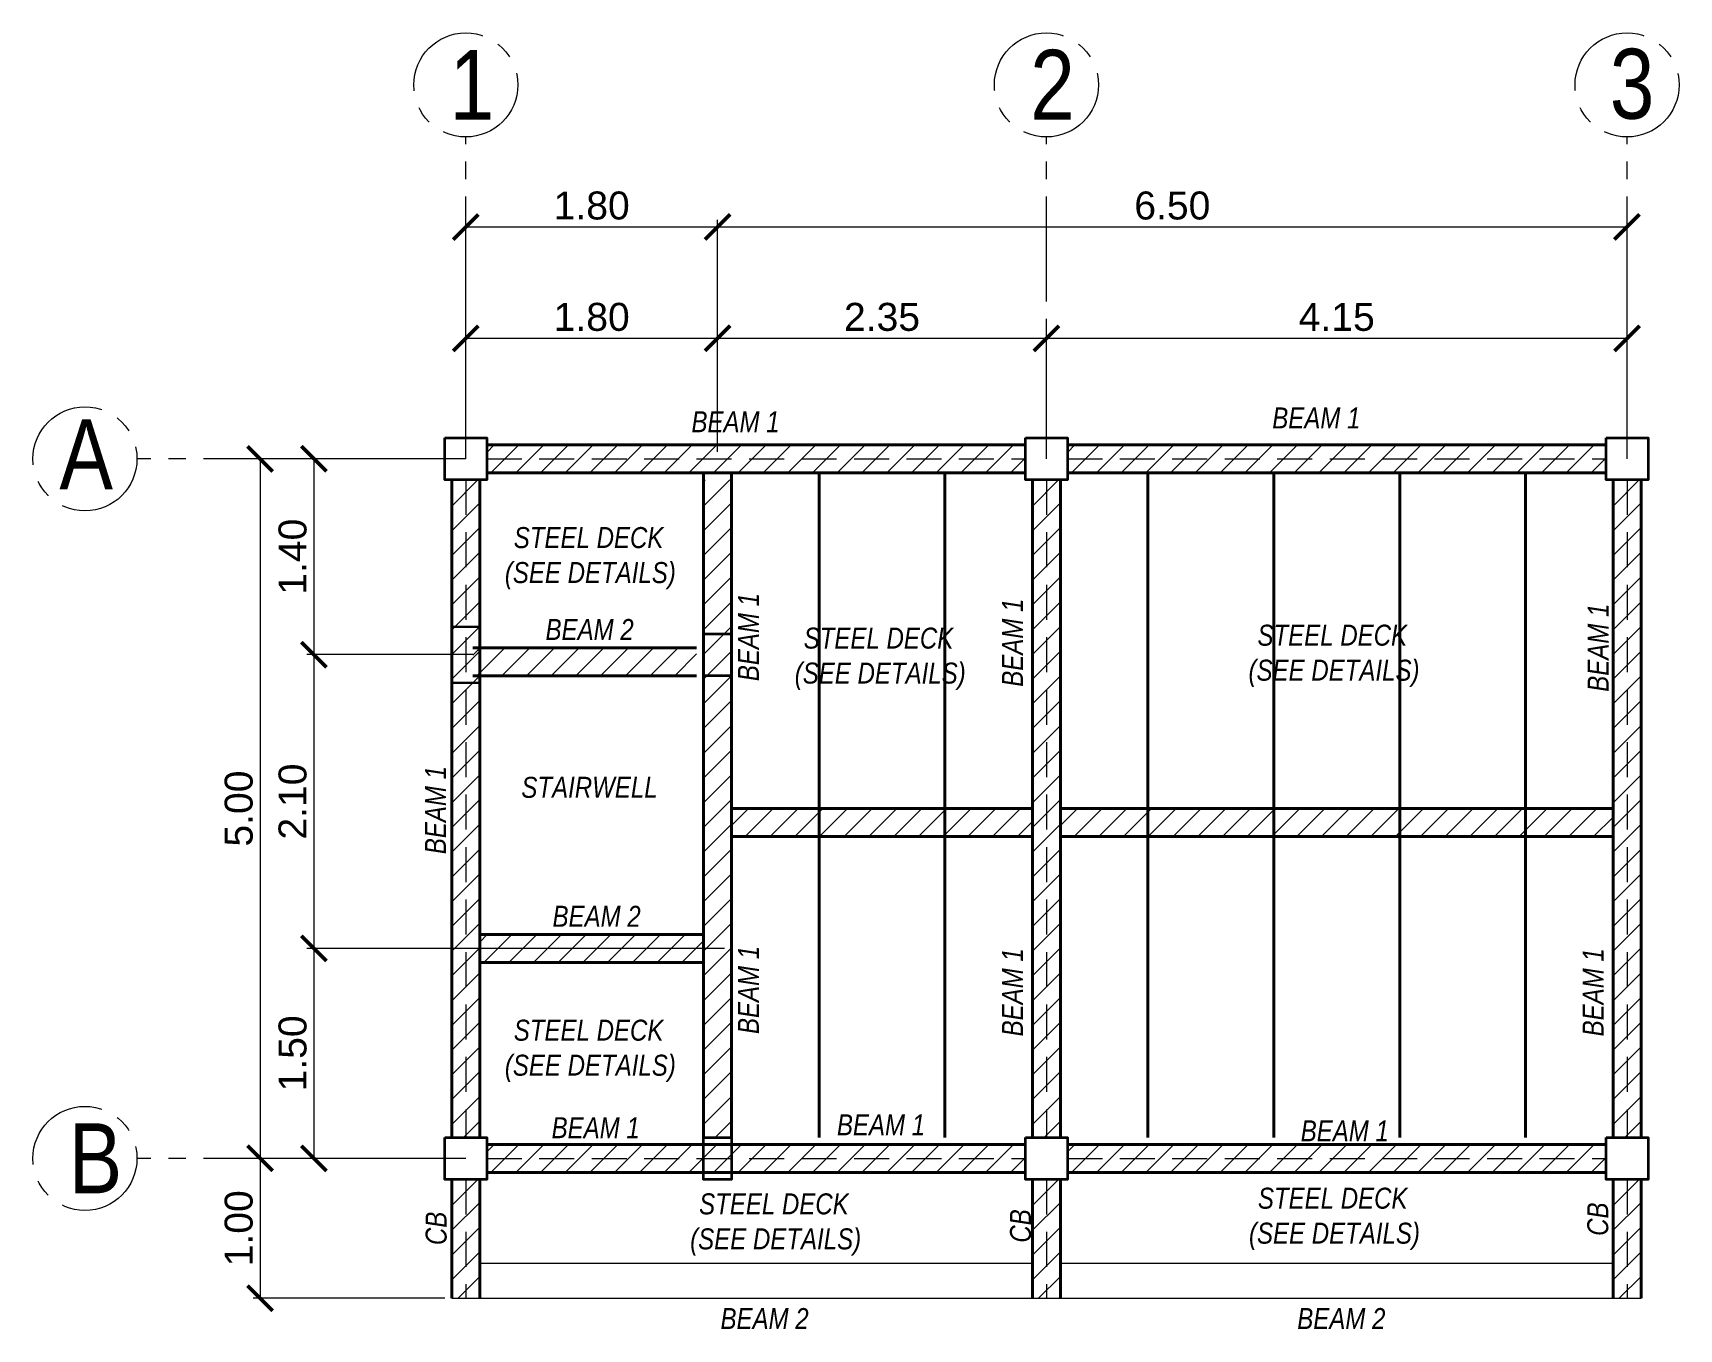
# Model space of a CAD drawing. Header units: metres. Extents: x -460 to 31334, y -1777 to 24987.
# Drawn here: x 149.41 to 161.17, y -779.01 to -769.75 of the extents above; entities that cross this region are included whole.
import ezdxf

# ---------------------------------------------------------------- set-up
doc = ezdxf.new("R2010")
doc.units = ezdxf.units.M
doc.header["$MEASUREMENT"] = 0
doc.linetypes.add('CENTER2', pattern=[1.125, 0.75, -0.125, 0.125, -0.125])
doc.linetypes.add('DASHED2', pattern=[0.375, 0.25, -0.125])
doc.layers.get('Defpoints').update_dxf_attribs({"color": 2})
doc.layers.add('01 FURNITURE', color=8, linetype='Continuous')
doc.layers.add('Anno_Flr. Level', color=1, linetype='Continuous')
doc.layers.add('Arch_Door', color=1, linetype='Continuous', lineweight=18)
doc.layers.add('DIM', color=8, linetype='Continuous', lineweight=5)
doc.styles.add('AN100', font='ARIALN.TTF', dxfattribs={"height": 0.25})
doc.styles.get("Standard").update_dxf_attribs({"font": 'arial.ttf'})
doc.dimstyles.new('elev', dxfattribs={"dimtxt": 0.2, "dimasz": 0.18, "dimexe": 0.05, "dimexo": 0.05, "dimgap": 0.05, "dimtad": 1, "dimzin": 0, "dimdsep": 46, "dimtxsty": 'Standard', "dimblk": 'ARCHTICK', "dimcen": 0.025, "dimclrd": 256, "dimclre": 256, "dimadec": 0, "dimazin": 0, "dimtfac": 1, "dimtix": 1, "dimtofl": 0, "dimtmove": 0, "dimatfit": 3, "dimldrblk": 'ARCHTICK', "dimfxl": 0.1, "dimtolj": 1, "dimtzin": 0, "dimlwd": -1, "dimlwe": -1, "dimarcsym": 0})

# ---------------------------------------------------------------- blocks, each defined once
blk = doc.blocks.new('_ArchTick')
at = {"color": 0, "linetype": 'ByBlock', "const_width": 0.15}
blk.add_lwpolyline([(-0.5, -0.5), (0.5, 0.5)], dxfattribs=at)
blk = doc.blocks.new('*D446')
at = {"layer": 'Defpoints', "color": 0, "transparency": 16777216}
for p in [(152.499, -772.789), (151.029, -777.789), (152.499, -777.789)]:
    blk.add_point(p, dxfattribs=at)
at = {"layer": 'DIM', "transparency": 16777216}
for p, q in [((152.449, -772.789), (150.979, -772.789)), ((151.029, -772.789), (151.029, -777.789)), ((152.449, -777.789), (150.979, -777.789))]:
    blk.add_line(p, q, dxfattribs=at)
at = {"layer": 'DIM', "transparency": 16777216, "xscale": 0.18, "yscale": 0.18, "zscale": 0.18}
for p, rotation in [((151.029, -772.789), 90), ((151.029, -777.789), 270)]:
    blk.add_blockref('_ArchTick', p, dxfattribs=dict(at, rotation=rotation))
at = {"layer": 'DIM', "color": 0, "lineweight": 9, "transparency": 16777216, "insert": (150.877, -775.289), "char_height": 0.2, "attachment_point": 5, "rotation": 90}
blk.add_mtext('\\A1;5.00', dxfattribs=at)
blk = doc.blocks.new('*D447')
at = {"layer": 'Defpoints', "color": 0, "transparency": 16777216}
for p in [(154.299, -771.132), (152.499, -772.789), (154.299, -772.789)]:
    blk.add_point(p, dxfattribs=at)
at = {"layer": 'DIM', "transparency": 16777216}
for p, q in [((152.499, -772.739), (152.499, -771.082)), ((154.299, -772.739), (154.299, -771.082)), ((152.499, -771.132), (154.299, -771.132))]:
    blk.add_line(p, q, dxfattribs=at)
at = {"layer": 'DIM', "transparency": 16777216, "xscale": 0.18, "yscale": 0.18, "zscale": 0.18, "rotation": 180}
blk.add_blockref('_ArchTick', (152.499, -771.132), dxfattribs=at)
at = {"layer": 'DIM', "transparency": 16777216, "xscale": 0.18, "yscale": 0.18, "zscale": 0.18}
blk.add_blockref('_ArchTick', (154.299, -771.132), dxfattribs=at)
at = {"layer": 'DIM', "color": 0, "lineweight": 9, "transparency": 16777216, "insert": (153.399, -770.98), "char_height": 0.2, "attachment_point": 5}
blk.add_mtext('\\A1;1.80', dxfattribs=at)
blk = doc.blocks.new('*D443')
at = {"layer": 'Defpoints', "color": 0, "transparency": 16777216}
for p in [(160.799, -771.132), (154.299, -772.789), (160.799, -772.789)]:
    blk.add_point(p, dxfattribs=at)
at = {"layer": 'DIM', "transparency": 16777216}
for p, q in [((154.299, -772.739), (154.299, -771.082)), ((160.799, -772.739), (160.799, -771.082)), ((154.299, -771.132), (160.799, -771.132))]:
    blk.add_line(p, q, dxfattribs=at)
at = {"layer": 'DIM', "transparency": 16777216, "xscale": 0.18, "yscale": 0.18, "zscale": 0.18, "rotation": 180}
blk.add_blockref('_ArchTick', (154.299, -771.132), dxfattribs=at)
at = {"layer": 'DIM', "transparency": 16777216, "xscale": 0.18, "yscale": 0.18, "zscale": 0.18}
blk.add_blockref('_ArchTick', (160.799, -771.132), dxfattribs=at)
at = {"layer": 'DIM', "color": 0, "lineweight": 9, "transparency": 16777216, "insert": (157.549, -770.98), "char_height": 0.2, "attachment_point": 5}
blk.add_mtext('\\A1;6.50', dxfattribs=at)
blk = doc.blocks.new('*D444')
at = {"layer": 'Defpoints', "color": 0, "transparency": 16777216}
for p in [(160.799, -771.928), (156.649, -772.789), (160.799, -772.789)]:
    blk.add_point(p, dxfattribs=at)
at = {"layer": 'DIM', "transparency": 16777216}
for p, q in [((156.649, -772.739), (156.649, -771.878)), ((156.649, -771.928), (160.799, -771.928)), ((160.799, -772.739), (160.799, -771.878))]:
    blk.add_line(p, q, dxfattribs=at)
at = {"layer": 'DIM', "transparency": 16777216, "xscale": 0.18, "yscale": 0.18, "zscale": 0.18, "rotation": 180}
blk.add_blockref('_ArchTick', (156.649, -771.928), dxfattribs=at)
at = {"layer": 'DIM', "transparency": 16777216, "xscale": 0.18, "yscale": 0.18, "zscale": 0.18}
blk.add_blockref('_ArchTick', (160.799, -771.928), dxfattribs=at)
at = {"layer": 'DIM', "color": 0, "lineweight": 9, "transparency": 16777216, "insert": (158.724, -771.776), "char_height": 0.2, "attachment_point": 5}
blk.add_mtext('\\A1;4.15', dxfattribs=at)
blk = doc.blocks.new('*D448')
at = {"layer": 'Defpoints', "color": 0, "transparency": 16777216}
for p in [(156.649, -771.928), (154.299, -772.789), (156.649, -772.789)]:
    blk.add_point(p, dxfattribs=at)
at = {"layer": 'DIM', "transparency": 16777216}
for p, q in [((154.299, -772.739), (154.299, -771.878)), ((154.299, -771.928), (156.649, -771.928)), ((156.649, -772.739), (156.649, -771.878))]:
    blk.add_line(p, q, dxfattribs=at)
at = {"layer": 'DIM', "transparency": 16777216, "xscale": 0.18, "yscale": 0.18, "zscale": 0.18, "rotation": 180}
blk.add_blockref('_ArchTick', (154.299, -771.928), dxfattribs=at)
at = {"layer": 'DIM', "transparency": 16777216, "xscale": 0.18, "yscale": 0.18, "zscale": 0.18}
blk.add_blockref('_ArchTick', (156.649, -771.928), dxfattribs=at)
at = {"layer": 'DIM', "color": 0, "lineweight": 9, "transparency": 16777216, "insert": (155.474, -771.776), "char_height": 0.2, "attachment_point": 5}
blk.add_mtext('\\A1;2.35', dxfattribs=at)
blk = doc.blocks.new('*D449')
at = {"layer": 'Defpoints', "color": 0, "transparency": 16777216}
for p in [(154.299, -771.928), (154.299, -772.689), (152.499, -772.789)]:
    blk.add_point(p, dxfattribs=at)
at = {"layer": 'DIM', "transparency": 16777216}
for p, q in [((152.499, -772.739), (152.499, -771.878)), ((152.499, -771.928), (154.299, -771.928)), ((154.299, -772.639), (154.299, -771.878))]:
    blk.add_line(p, q, dxfattribs=at)
at = {"layer": 'DIM', "transparency": 16777216, "xscale": 0.18, "yscale": 0.18, "zscale": 0.18, "rotation": 180}
blk.add_blockref('_ArchTick', (152.499, -771.928), dxfattribs=at)
at = {"layer": 'DIM', "transparency": 16777216, "xscale": 0.18, "yscale": 0.18, "zscale": 0.18}
blk.add_blockref('_ArchTick', (154.299, -771.928), dxfattribs=at)
at = {"layer": 'DIM', "color": 0, "lineweight": 9, "transparency": 16777216, "insert": (153.399, -771.776), "char_height": 0.2, "attachment_point": 5}
blk.add_mtext('\\A1;1.80', dxfattribs=at)
blk = doc.blocks.new('*D445')
at = {"layer": 'Defpoints', "color": 0, "transparency": 16777216}
for p in [(152.499, -777.789), (151.029, -778.789), (152.399, -778.789)]:
    blk.add_point(p, dxfattribs=at)
at = {"layer": 'DIM', "transparency": 16777216}
for p, q in [((152.449, -777.789), (150.979, -777.789)), ((151.029, -777.789), (151.029, -778.789)), ((152.349, -778.789), (150.979, -778.789))]:
    blk.add_line(p, q, dxfattribs=at)
at = {"layer": 'DIM', "transparency": 16777216, "xscale": 0.18, "yscale": 0.18, "zscale": 0.18}
for p, rotation in [((151.029, -777.789), 90), ((151.029, -778.789), 270)]:
    blk.add_blockref('_ArchTick', p, dxfattribs=dict(at, rotation=rotation))
at = {"layer": 'DIM', "color": 0, "lineweight": 9, "transparency": 16777216, "insert": (150.877, -778.289), "char_height": 0.2, "attachment_point": 5, "rotation": 90}
blk.add_mtext('\\A1;1.00', dxfattribs=at)
blk = doc.blocks.new('*D549')
at = {"layer": 'Defpoints', "color": 0, "transparency": 16777216}
for p in [(151.506, -774.189), (151.414, -776.289), (154.399, -776.289)]:
    blk.add_point(p, dxfattribs=at)
at = {"layer": 'DIM', "transparency": 16777216}
for p, q in [((151.456, -774.189), (151.364, -774.189)), ((151.414, -774.189), (151.414, -776.289)), ((154.349, -776.289), (151.364, -776.289))]:
    blk.add_line(p, q, dxfattribs=at)
at = {"layer": 'DIM', "transparency": 16777216, "xscale": 0.18, "yscale": 0.18, "zscale": 0.18}
for p, rotation in [((151.414, -774.189), 90), ((151.414, -776.289), 270)]:
    blk.add_blockref('_ArchTick', p, dxfattribs=dict(at, rotation=rotation))
at = {"layer": 'DIM', "color": 0, "lineweight": 9, "transparency": 16777216, "insert": (151.262, -775.239), "char_height": 0.2, "attachment_point": 5, "rotation": 90}
blk.add_mtext('\\A1;2.10', dxfattribs=at)
blk = doc.blocks.new('*D550')
at = {"layer": 'Defpoints', "color": 0, "transparency": 16777216}
for p in [(152.499, -772.789), (151.414, -774.189), (152.599, -774.189)]:
    blk.add_point(p, dxfattribs=at)
at = {"layer": 'DIM', "transparency": 16777216}
for p, q in [((152.449, -772.789), (151.364, -772.789)), ((151.414, -772.789), (151.414, -774.189)), ((152.549, -774.189), (151.364, -774.189))]:
    blk.add_line(p, q, dxfattribs=at)
at = {"layer": 'DIM', "transparency": 16777216, "xscale": 0.18, "yscale": 0.18, "zscale": 0.18}
for p, rotation in [((151.414, -772.789), 90), ((151.414, -774.189), 270)]:
    blk.add_blockref('_ArchTick', p, dxfattribs=dict(at, rotation=rotation))
at = {"layer": 'DIM', "color": 0, "lineweight": 9, "transparency": 16777216, "insert": (151.262, -773.489), "char_height": 0.2, "attachment_point": 5, "rotation": 90}
blk.add_mtext('\\A1;1.40', dxfattribs=at)
blk = doc.blocks.new('*D551')
at = {"layer": 'Defpoints', "color": 0, "transparency": 16777216}
for p in [(152.399, -776.289), (151.414, -777.789), (151.714, -777.789)]:
    blk.add_point(p, dxfattribs=at)
at = {"layer": 'DIM', "transparency": 16777216}
for p, q in [((152.349, -776.289), (151.364, -776.289)), ((151.414, -776.289), (151.414, -777.789)), ((151.664, -777.789), (151.364, -777.789))]:
    blk.add_line(p, q, dxfattribs=at)
at = {"layer": 'DIM', "transparency": 16777216, "xscale": 0.18, "yscale": 0.18, "zscale": 0.18}
for p, rotation in [((151.414, -776.289), 90), ((151.414, -777.789), 270)]:
    blk.add_blockref('_ArchTick', p, dxfattribs=dict(at, rotation=rotation))
at = {"layer": 'DIM', "color": 0, "lineweight": 9, "transparency": 16777216, "insert": (151.262, -777.039), "char_height": 0.2, "attachment_point": 5, "rotation": 90}
blk.add_mtext('\\A1;1.50', dxfattribs=at)

msp = doc.modelspace()

# ---------------------------------------------------------------- hatches: boundary and pattern name
at = {"layer": '01 FURNITURE', "lineweight": 9, "transparency": 33554618}
h = msp.add_hatch(dxfattribs=at)
h.set_pattern_fill('ANSI31', color=1)
h.set_pattern_definition([(45, (-1.40542, -0.1339), (-0.088388348, 0.088388348), [])])
h.paths.add_polyline_path([(156.49903, -772.68944), (152.64903, -772.68944), (152.64903, -772.78944), (156.49903, -772.78944)])
h.paths.add_polyline_path([(156.49903, -772.78944), (152.64903, -772.78944), (152.64903, -772.88944), (156.49903, -772.88944)])
h = msp.add_hatch(dxfattribs=at)
h.set_pattern_fill('ANSI31', color=1)
h.set_pattern_definition([(45, (2.74458, -0.1339), (-0.088388348, 0.088388348), [])])
h.paths.add_polyline_path([(160.64903, -772.78944), (160.64903, -772.68944), (156.79903, -772.68944), (156.79903, -772.78944)])
h.paths.add_polyline_path([(160.64903, -772.88944), (160.64903, -772.78944), (156.79903, -772.78944), (156.79903, -772.88944)])
h = msp.add_hatch(dxfattribs=at)
h.set_pattern_fill('ANSI31', color=1)
h.set_pattern_definition([(45, (2.84458, 4.8661), (-0.088388348, 0.088388348), [])])
h.paths.add_polyline_path([(152.59903, -772.93944), (152.39903, -772.93944), (152.39903, -777.63944), (152.59903, -777.63944)])
h = msp.add_hatch(dxfattribs=at)
h.set_pattern_fill('ANSI31', color=1)
h.set_pattern_definition([(45, (4.64458, 4.8661), (-0.088388348, 0.088388348), [])])
h.paths.add_polyline_path([(154.39903, -772.93944), (154.19903, -772.93944), (154.19903, -777.63944), (154.39903, -777.63944)])
h = msp.add_hatch(dxfattribs=at)
h.set_pattern_fill('ANSI31', color=1)
h.set_pattern_definition([(45, (6.99458, 4.8661), (-0.088388348, 0.088388348), [])])
h.paths.add_polyline_path([(156.74903, -772.93944), (156.54903, -772.93944), (156.54903, -777.63944), (156.74903, -777.63944)])
h = msp.add_hatch(dxfattribs=at)
h.set_pattern_fill('ANSI31', color=1)
h.set_pattern_definition([(45, (11.14458, 4.8661), (-0.088388348, 0.088388348), [])])
h.paths.add_polyline_path([(160.89903, -772.93944), (160.69903, -772.93944), (160.69903, -777.63944), (160.89903, -777.63944)])
h = msp.add_hatch(dxfattribs=at)
h.set_pattern_fill('ANSI31', color=1)
h.set_pattern_definition([(45, (-1.50542, -1.5839), (-0.088388348, 0.088388348), [])])
h.paths.add_polyline_path([(154.14903, -774.23944), (154.14903, -774.13944), (152.54903, -774.13944), (152.54903, -774.23944)])
h.paths.add_polyline_path([(154.14903, -774.33944), (154.14903, -774.23944), (152.54903, -774.23944), (152.54903, -774.33944)])
h = msp.add_hatch(dxfattribs=at)
h.set_pattern_fill('ANSI31', color=1)
h.set_pattern_definition([(45, (-1.35542, -2.7339), (-0.088388348, 0.088388348), [])])
h.paths.add_polyline_path([(154.39903, -775.38944), (154.39903, -775.48944), (156.54903, -775.48944), (156.54903, -775.38944)])
h.paths.add_polyline_path([(154.39903, -775.28944), (154.39903, -775.38944), (156.54903, -775.38944), (156.54903, -775.28944)])
h = msp.add_hatch(dxfattribs=at)
h.set_pattern_fill('ANSI31', color=1)
h.set_pattern_definition([(45, (0.99458, -2.7339), (-0.088388348, 0.088388348), [])])
h.paths.add_polyline_path([(156.74903, -775.38944), (156.74903, -775.48944), (160.69903, -775.48944), (160.69903, -775.38944)])
h.paths.add_polyline_path([(156.74903, -775.28944), (156.74903, -775.38944), (160.69903, -775.38944), (160.69903, -775.28944)])
h = msp.add_hatch(dxfattribs=at)
h.set_pattern_fill('ANSI31', color=1)
h.set_pattern_definition([(45, (-1.45542, -3.6339), (-0.088388348, 0.088388348), [])])
h.paths.add_polyline_path([(154.19903, -776.28944), (154.19903, -776.18944), (152.59903, -776.18944), (152.59903, -776.28944)])
h.paths.add_polyline_path([(154.19903, -776.38944), (154.19903, -776.28944), (152.59903, -776.28944), (152.59903, -776.38944)])
h = msp.add_hatch(dxfattribs=at)
h.set_pattern_fill('ANSI31', color=1)
h.set_pattern_definition([(45, (-1.40542, -5.1339), (-0.088388348, 0.088388348), [])])
h.paths.add_polyline_path([(156.49903, -777.68944), (152.64903, -777.68944), (152.64903, -777.78944), (156.49903, -777.78944)])
h.paths.add_polyline_path([(156.49903, -777.78944), (152.64903, -777.78944), (152.64903, -777.88944), (156.49903, -777.88944)])
h = msp.add_hatch(dxfattribs=at)
h.set_pattern_fill('ANSI31', color=1)
h.set_pattern_definition([(45, (2.74458, -5.1339), (-0.088388348, 0.088388348), [])])
h.paths.add_polyline_path([(160.64903, -777.68944), (156.79903, -777.68944), (156.79903, -777.78944), (160.64903, -777.78944)])
h.paths.add_polyline_path([(160.64903, -777.78944), (156.79903, -777.78944), (156.79903, -777.88944), (160.64903, -777.88944)])
h = msp.add_hatch(dxfattribs=at)
h.set_pattern_fill('ANSI31', color=1)
h.set_pattern_definition([(45, (2.84458, -0.1339), (-0.088388348, 0.088388348), [])])
h.paths.add_polyline_path([(152.59903, -777.93944), (152.39903, -777.93944), (152.39903, -778.78944), (152.59903, -778.78944)])
h = msp.add_hatch(dxfattribs=at)
h.set_pattern_fill('ANSI31', color=1)
h.set_pattern_definition([(45, (6.99458, -0.1339), (-0.088388348, 0.088388348), [])])
h.paths.add_polyline_path([(156.74903, -777.93944), (156.54903, -777.93944), (156.54903, -778.78944), (156.74903, -778.78944)])
h = msp.add_hatch(dxfattribs=at)
h.set_pattern_fill('ANSI31', color=1)
h.set_pattern_definition([(45, (11.14458, -0.1339), (-0.088388348, 0.088388348), [])])
h.paths.add_polyline_path([(160.89903, -777.93944), (160.69903, -777.93944), (160.69903, -778.78944), (160.89903, -778.78944)])

# ---------------------------------------------------------------- linework, layer by layer
at = {"layer": '01 FURNITURE', "color": 18, "linetype": 'CENTER2', "lineweight": 9, "true_color": 0x000000}
for p, q in [((152.49903, -772.78944), (152.49903, -770.48897)), ((156.64903, -772.78944), (156.64903, -770.48897)), ((160.79903, -772.78944), (160.79903, -770.48897))]:
    msp.add_line(p, q, dxfattribs=at)
at = {"layer": '01 FURNITURE', "color": 18, "lineweight": 40, "true_color": 0x000000}
for p, q in [((152.64903, -772.68944), (156.49903, -772.68944)), ((156.79903, -772.68944), (160.64903, -772.68944)), ((152.39903, -772.93944), (152.39903, -777.63944)), ((152.59903, -772.93944), (152.59903, -777.63944)), ((152.64903, -772.88944), (156.49903, -772.88944)), ((154.19903, -772.88944), (154.19903, -777.63944)), ((154.39903, -772.88944), (154.39903, -777.63944)), ((155.02403, -772.88944), (155.02403, -777.63944)), ((155.92403, -772.88944), (155.92403, -777.63944)), ((156.54903, -772.93944), (156.54903, -777.63944)), ((156.74903, -772.93944), (156.74903, -777.63944)), ((156.79903, -772.88944), (160.64903, -772.88944)), ((157.37403, -772.88944), (157.37403, -777.63944)), ((158.27403, -772.88944), (158.27403, -777.63944)), ((159.17403, -772.88944), (159.17403, -777.63944)), ((160.07403, -772.88944), (160.07403, -777.63944)), ((160.69903, -772.93944), (160.69903, -777.63944)), ((160.89903, -772.93944), (160.89903, -777.63944)), ((152.54903, -774.13944), (154.14903, -774.13944)), ((152.54903, -774.33944), (154.14903, -774.33944)), ((152.59903, -776.18944), (154.19903, -776.18944)), ((152.59903, -776.38944), (154.19903, -776.38944)), ((152.64903, -777.68944), (156.49903, -777.68944)), ((156.79903, -777.68944), (160.64903, -777.68944)), ((152.39903, -777.93944), (152.39903, -778.78944)), ((152.59903, -777.93944), (152.59903, -778.78944)), ((152.64903, -777.88944), (156.49903, -777.88944)), ((156.54903, -777.93944), (156.54903, -778.78944)), ((156.74903, -777.93944), (156.74903, -778.78944)), ((156.79903, -777.88944), (160.64903, -777.88944)), ((160.69903, -777.93944), (160.69903, -778.78944)), ((160.89903, -777.93944), (160.89903, -778.78944))]:
    msp.add_line(p, q, dxfattribs=at)
at = {"layer": '01 FURNITURE', "color": 18, "linetype": 'DASHED2', "lineweight": 18, "true_color": 0x000000}
for p, q in [((152.64903, -772.78944), (156.49903, -772.78944)), ((156.79903, -772.78944), (160.64903, -772.78944)), ((152.49903, -772.93944), (152.49903, -777.63944)), ((156.64903, -772.93944), (156.64903, -777.63944)), ((160.79903, -772.93944), (160.79903, -777.63944)), ((152.64903, -777.78944), (156.49903, -777.78944)), ((156.79903, -777.78944), (160.64903, -777.78944)), ((152.49903, -777.93944), (152.49903, -778.78944)), ((156.64903, -777.93944), (156.64903, -778.78944)), ((160.79903, -777.93944), (160.79903, -778.78944))]:
    msp.add_line(p, q, dxfattribs=at)
at = {"layer": '01 FURNITURE', "color": 18, "lineweight": 18, "true_color": 0x000000}
for p, q in [((152.59903, -778.53944), (156.54903, -778.53944)), ((156.74903, -778.53944), (160.69903, -778.53944)), ((152.39903, -778.78944), (160.89903, -778.78944))]:
    msp.add_line(p, q, dxfattribs=at)
at = {"layer": '01 FURNITURE', "color": 4, "lineweight": 35}
for points in [[(152.34903, -772.63944), (152.64903, -772.63944), (152.64903, -772.93944), (152.34903, -772.93944), (152.34903, -772.63944)], [(156.49903, -772.63944), (156.79903, -772.63944), (156.79903, -772.93944), (156.49903, -772.93944), (156.49903, -772.63944)], [(160.64903, -772.63944), (160.94903, -772.63944), (160.94903, -772.93944), (160.64903, -772.93944), (160.64903, -772.63944)], [(154.19903, -774.03944), (154.39903, -774.03944), (154.39903, -774.33944), (154.19903, -774.33944), (154.19903, -774.03944)], [(152.34903, -777.63944), (152.64903, -777.63944), (152.64903, -777.93944), (152.34903, -777.93944), (152.34903, -777.63944)], [(154.19903, -777.63944), (154.39903, -777.63944), (154.39903, -777.93944), (154.19903, -777.93944), (154.19903, -777.63944)], [(156.49903, -777.63944), (156.79903, -777.63944), (156.79903, -777.93944), (156.49903, -777.93944), (156.49903, -777.63944)], [(160.64903, -777.63944), (160.94903, -777.63944), (160.94903, -777.93944), (160.64903, -777.93944), (160.64903, -777.63944)]]:
    msp.add_lwpolyline(points, dxfattribs=at)
at = {"layer": '01 FURNITURE', "color": 18, "linetype": 'CENTER2', "lineweight": 9, "true_color": 0x000000}
for points in [[(152.49903, -772.78944), (150.14913, -772.78944)], [(152.49903, -777.78944), (150.14913, -777.78944)]]:
    msp.add_lwpolyline(points, dxfattribs=at)
at = {"layer": '01 FURNITURE', "color": 4, "lineweight": 30}
msp.add_lwpolyline([(152.39903, -773.98944), (152.59903, -773.98944), (152.59903, -774.38944), (152.39903, -774.38944)], close=True, dxfattribs=at)
at = {"layer": '01 FURNITURE', "color": 18, "lineweight": 40, "true_color": 0x000000}
for points in [[(154.39903, -775.28944), (156.54903, -775.28944)], [(156.74903, -775.28944), (160.69903, -775.28944)], [(154.39903, -775.48944), (156.54903, -775.48944)], [(156.74903, -775.48944), (160.69903, -775.48944)]]:
    msp.add_lwpolyline(points, dxfattribs=at)
at = {"layer": '01 FURNITURE', "color": 18, "linetype": 'CENTER2', "lineweight": 9, "true_color": 0x000000}
for centre in [(152.49903, -770.11706), (156.64903, -770.11706), (160.79903, -770.11706), (149.77721, -772.78944), (149.77721, -777.78944)]:
    msp.add_circle(centre, 0.37192, dxfattribs=at)

# ---------------------------------------------------------------- texts
at = {"layer": 'Anno_Flr. Level', "color": 1, "lineweight": 9, "char_height": 0.15, "attachment_point": 1}
for s, insert, width in [('\\A1;\\pi0.23046;{\\fArial Narrow|b0|i1|c0|p34;BEAM 1 }', (153.88162, -772.4493), 1.0708435), ('\\A1;\\pi0.23046;{\\fArial Narrow|b0|i1|c0|p34;BEAM 1 }', (158.03282, -772.42231), 1.0708435), ('\\A1;\\pi0.15765;{\\fArial Narrow|b0|i1|c0|p34;\\C0;STEEL DECK\\P\\pi0.0938;(SEE DETAILS) }', (152.68462, -773.27718), 1.38525), ('\\A1;\\pi0.2235,t1.2735;{\\fArial Narrow|b0|i1|c0|p34;BEAM 2}', (152.84564, -773.93399), 1.0708435), ('\\A1;\\pi0.15765;{\\fArial Narrow|b0|i1|c0|p34;\\C0;STEEL DECK\\P\\pi0.0938;(SEE DETAILS) }', (154.75659, -773.99554), 1.38525), ('\\A1;\\pi0.15765;{\\fArial Narrow|b0|i1|c0|p34;\\C0;STEEL DECK\\P\\pi0.0938;(SEE DETAILS) }', (157.99993, -773.97472), 1.38525), ('\\A1;\\pi0.21454;{\\fArial Narrow|b0|i1|c0|p34;\\C0;STAIRWELL}', (152.68183, -775.06218), 1.38525), ('\\A1;\\pi0.2235;{\\fArial Narrow|b0|i1|c0|p34;BEAM 2}', (152.89564, -775.98399), 1.0708435), ('\\A1;\\pi0.15765;{\\fArial Narrow|b0|i1|c0|p34;\\C0;STEEL DECK\\P\\pi0.0938;(SEE DETAILS) }', (152.68461, -776.79804), 1.38525), ('\\A1;\\pi0.23046;{\\fArial Narrow|b0|i1|c0|p34;BEAM 1 }', (152.88213, -777.495), 1.0708435), ('\\A1;\\pi0.23046;{\\fArial Narrow|b0|i1|c0|p34;BEAM 1 }', (154.92134, -777.47461), 1.0708435), ('\\A1;\\pi0.23046;{\\fArial Narrow|b0|i1|c0|p34;BEAM 1 }', (158.23609, -777.51783), 1.0708435), ('\\A1;\\pi0.15765;{\\fArial Narrow|b0|i1|c0|p34;\\C0;STEEL DECK\\P\\pi0.0938;(SEE DETAILS) }', (154.00914, -778.03949), 1.38525), ('\\A1;\\pi0.15765;{\\fArial Narrow|b0|i1|c0|p34;\\C0;STEEL DECK\\P\\pi0.0938;(SEE DETAILS) }', (158.00308, -777.99879), 1.38525), ('\\A1;\\pi0.69596;{\\fArial Narrow|b0|i1|c0|p34;BEAM 2}', (153.62372, -778.85938), 2.0157585), ('\\A1;\\pi0.69596;{\\fArial Narrow|b0|i1|c0|p34;BEAM 2}', (157.74596, -778.85938), 2.0157585)]:
    msp.add_mtext(s, dxfattribs=dict(at, insert=insert, width=width))
at = {"layer": 'Anno_Flr. Level', "color": 1, "lineweight": 9, "char_height": 0.15, "attachment_point": 1, "rotation": 90}
for s, insert, width in [('\\A1;\\pi0.23046;{\\fArial Narrow|b0|i1|c0|p34;BEAM 1}', (154.44395, -774.60882), 1.0708435), ('\\A1;\\pi0.23046;{\\fArial Narrow|b0|i1|c0|p34;BEAM 1 }', (156.33146, -774.64894), 1.0708435), ('\\A1;\\pi0.23046;{\\fArial Narrow|b0|i1|c0|p34;BEAM 1 }', (160.51762, -774.68481), 1.0708435), ('\\A1;\\pi0.23046;{\\fArial Narrow|b0|i1|c0|p34;BEAM 1 }', (152.20769, -775.84545), 1.0708435), ('\\A1;\\pi0.23046;{\\fArial Narrow|b0|i1|c0|p34;BEAM 1}', (154.44395, -777.13098), 1.0708435), ('\\A1;\\pi0.23046;{\\fArial Narrow|b0|i1|c0|p34;BEAM 1 }', (156.33146, -777.14787), 1.0708435), ('\\A1;\\pi0.23046;{\\fArial Narrow|b0|i1|c0|p34;BEAM 1 }', (160.48146, -777.14787), 1.0708435), ('\\A1;\\pi0.00365;{\\fArial Narrow|b0|i1|c0|p34;CB }', (152.21201, -778.41261), 0.228215), ('\\A1;\\pi0.01909;{\\fArial Narrow|b0|i1|c0|p34;CB }', (156.38857, -778.41065), 0.259097), ('\\A1;\\pi0.0215;{\\fArial Narrow|b0|i1|c0|p34;CB }', (160.51462, -778.36451), 0.2638988)]:
    msp.add_mtext(s, dxfattribs=dict(at, insert=insert, width=width))
at = {"layer": 'Arch_Door', "color": 5, "linetype": 'Continuous', "char_height": 0.5, "width": 0.1151731, "attachment_point": 1, "style": 'AN100'}
for s, insert in [('{\\C3;1}', (152.38338, -769.86613)), ('{\\C3;2}', (156.53338, -769.86613)), ('{\\C3;3}', (160.67573, -769.85848)), ('{\\C3;A}', (149.59498, -772.50639)), ('{\\C3;B}', (149.66156, -777.53852))]:
    msp.add_mtext(s, dxfattribs=dict(at, insert=insert))

# ---------------------------------------------------------------- dimensions: what is measured, and where the dimension line sits
at = {"layer": 'DIM', "color": 0, "lineweight": 9}
for base, p1, p2, picture, middle in [((154.29903, -771.13172), (152.49903, -772.78944), (154.29903, -772.78944), '*D447', (153.39903, -770.9796)), ((160.79903, -771.13172), (154.29903, -772.78944), (160.79903, -772.78944), '*D443', (157.54903, -770.9796)), ((154.29903, -771.9284), (152.49903, -772.78944), (154.29903, -772.68944), '*D449', (153.39903, -771.77629)), ((156.64903, -771.9284), (154.29903, -772.78944), (156.64903, -772.78944), '*D448', (155.47403, -771.77622))]:
    dim = msp.add_linear_dim(base=base, p1=p1, p2=p2, dimstyle='elev', dxfattribs=at)
    dim.commit()
    dim.dimension.update_dxf_attribs({"geometry": picture, "text_midpoint": middle})
dim = msp.add_linear_dim(base=(160.79903, -771.9284), p1=(156.64903, -772.78944), p2=(160.79903, -772.78944), dimstyle='elev', dxfattribs=at)
dim.commit()
dim.dimension.update_dxf_attribs({"geometry": '*D444', "text_midpoint": (158.72403, -771.9284), "dimtype": 160})
for base, p1, p2, picture, middle in [((151.02862, -777.78944), (152.49903, -772.78944), (152.49903, -777.78944), '*D446', (150.87651, -775.28944)), ((151.41394, -774.18944), (152.49903, -772.78944), (152.59903, -774.18944), '*D550', (151.26182, -773.48944)), ((151.41394, -776.28944), (151.50551, -774.18944), (154.39903, -776.28944), '*D549', (151.26182, -775.23944)), ((151.41394, -777.78944), (152.39903, -776.28944), (151.71382, -777.78944), '*D551', (151.26182, -777.03944)), ((151.02862, -778.78944), (152.49903, -777.78944), (152.39903, -778.78944), '*D445', (150.87651, -778.28944))]:
    dim = msp.add_linear_dim(base=base, p1=p1, p2=p2, angle=90, dimstyle='elev', dxfattribs=at)
    dim.commit()
    dim.dimension.update_dxf_attribs({"geometry": picture, "text_midpoint": middle})

doc.saveas('drawing.dxf')
